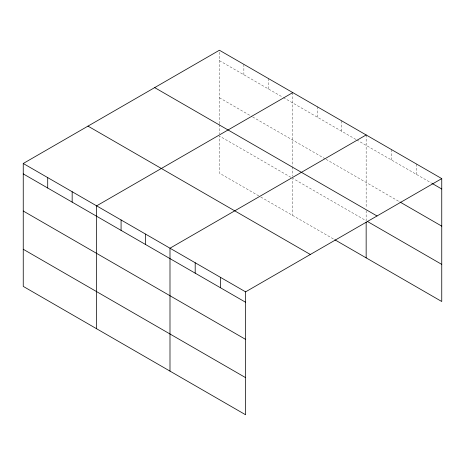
<?xml version="1.0" encoding="UTF-8"?>
<svg xmlns="http://www.w3.org/2000/svg" width="465" height="465" viewBox="0 0 465 465"><rect width="100%" height="100%" fill="white"/><g stroke="black" fill="none" stroke-linecap="round" stroke-linejoin="round"><path stroke-width="0.35" stroke-dasharray="2.33 1.74" d="M219.41 123.748L219.41 50.237M219.41 60.642L282.749 97.208M283.377 97.569L356.12 139.57M356.748 139.93L431.299 182.978M219.41 97.766L252.018 116.593M252.646 116.953L325.39 158.954M326.017 159.315L399.342 201.647M290.898 177.293L219.41 136.018L219.41 173.143L260.173 196.678M260.801 197.038L334.172 239.399M416.553 164.058L416.553 174.462M391.356 149.509L391.356 159.914M366.153 134.96L366.153 207.75M366.153 210.633L366.153 220.741L292.781 178.38L292.781 215.504M341.699 120.842L341.699 131.24M317.24 106.718L317.24 117.122M292.781 92.599L292.781 166.11M292.781 166.83L292.781 176.212M268.322 78.48L268.322 88.879M243.869 64.356L243.869 74.76M219.41 124.469L219.41 133.85"/><path stroke-width="0.7" d="M334.8 239.76L441.75 301.512L441.75 178.607L219.41 50.237L23.25 163.488L23.25 286.394L245.59 414.763L245.59 291.857L23.25 163.488M292.781 92.599L96.621 205.85L96.621 328.755M366.153 134.96L169.992 248.211L169.992 371.117M245.59 291.857L441.75 178.607M431.915 183.332L441.75 189.005M399.958 202.008L441.75 226.135M154.676 87.612L377.016 215.975M367.385 221.45L441.75 264.387M87.984 126.114L310.324 254.483M23.25 173.893L245.59 302.262M23.25 211.017L245.59 339.386M23.25 249.269L245.59 377.638M366.153 222.165L366.153 257.866M220.393 277.309L220.393 287.713M195.195 262.76L195.195 273.164M145.539 234.093L145.539 244.491M121.08 219.968L121.08 230.373M72.162 191.731L72.162 202.136M47.709 177.613L47.709 188.011"/></g></svg>
